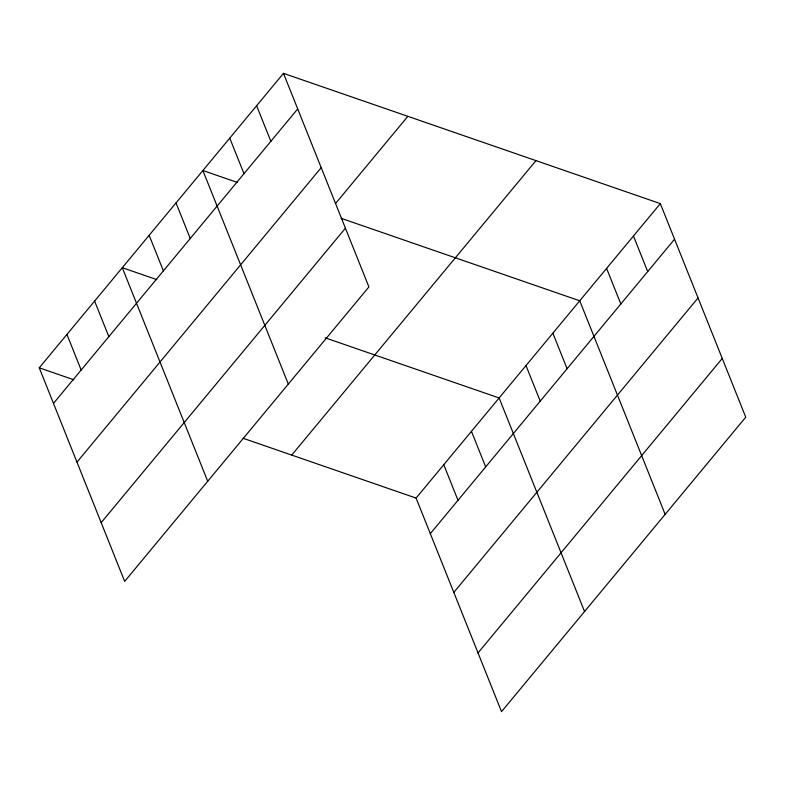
<?xml version="1.0" encoding="UTF-8"?>
<svg xmlns="http://www.w3.org/2000/svg" width="785" height="785" viewBox="0 0 785 785"><rect width="100%" height="100%" fill="white"/><g stroke="black" fill="none" stroke-linecap="round" stroke-linejoin="round"><path stroke-width="1.18" d="M283.483 73.348L368.911 286.917L124.668 581.391L39.25 367.822L283.483 73.348L660.332 203.609L745.75 417.178L501.517 711.652L416.089 498.082L243.252 438.334M53.478 403.392L297.711 108.919M76.969 462.129L321.212 167.656M335.686 203.335L407.847 116.337M101.177 522.653L345.42 228.18M291.735 455.094L535.969 160.621M416.089 498.082L660.332 203.609M430.317 533.663L674.56 239.189M453.818 592.4L698.051 297.927M478.016 652.914L722.259 358.441M237.433 182.463L202.893 170.522L288.311 384.091M341.102 218.299L579.732 300.792L665.15 514.361M156.833 279.637L122.293 267.695L207.711 481.264M325.137 337.815L499.132 397.966L584.55 611.535M39.25 367.822L73.79 379.763M633.466 236L647.694 271.581M606.599 268.401L620.827 303.972M552.866 333.183L567.094 368.754M525.999 365.575L540.227 401.145M471.451 431.338L485.679 466.908M443.77 464.71L457.998 500.28M256.616 105.74L270.854 141.31M229.76 138.131L243.988 173.701M176.026 202.913L190.255 238.493M149.16 235.304L163.388 270.884M94.612 301.067L108.84 336.647M66.931 334.439L81.159 370.02"/></g></svg>
